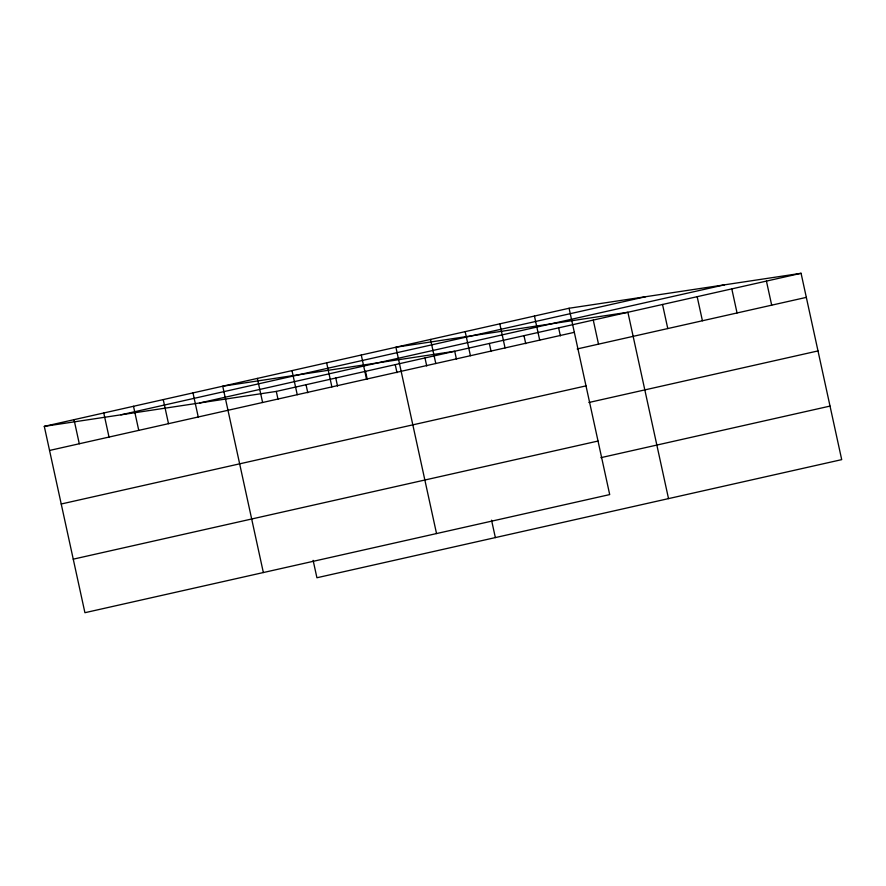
<?xml version="1.0" encoding="UTF-8"?>
<svg xmlns="http://www.w3.org/2000/svg" width="886" height="886" viewBox="0 0 886 886"><rect width="100%" height="100%" fill="white"/><g stroke="black" fill="none" stroke-linecap="round" stroke-linejoin="round"><path stroke-width="1.33" d="M569.078 308.25L609.701 494.587L84.923 612.702L44.3 426.365L569.078 308.25L801.077 273.298L841.7 459.635L316.922 577.75L313.123 560.351M120.861 414.836L645.639 296.71M199.738 402.953L724.515 284.827M44.3 426.365L276.299 391.413L801.077 273.298M49.55 450.453L574.327 332.328M577.196 348.951L806.326 297.375M61.223 504.001L586 385.875M588.869 402.499L818 350.922M73.25 559.166L598.028 441.04M600.896 457.663L830.027 406.087M766.434 281.095L771.684 305.172M731.803 288.891L737.052 312.968M697.171 296.688L702.421 320.765M662.529 304.474L667.778 328.562M668.52 498.608L627.897 312.271L395.898 347.223L436.532 533.56M593.266 320.067L598.515 344.156M558.623 327.864L560.373 335.894M534.446 316.047L539.696 340.124M523.991 335.661L525.741 343.69M499.804 323.844L505.053 347.921M489.349 343.458L491.11 351.487M465.172 331.641L470.422 355.718M456.467 359.284L454.717 351.255L222.729 386.207L263.352 572.544M491.553 520.193L495.352 537.592M430.541 339.438L435.79 363.515M424.981 357.944L426.731 365.973M395.245 364.644L396.994 372.674M365.508 371.334L367.258 379.363M361.266 355.02L366.516 379.108M335.772 378.034L337.522 386.052M326.635 362.817L331.885 386.905M306.035 384.723L307.785 392.753M291.992 370.614L297.242 394.702M276.299 391.413L278.049 399.442M257.361 378.411L262.61 402.499M192.982 392.908L198.242 416.985M163.245 399.597L168.506 423.674M133.509 406.286L138.759 430.375M103.773 412.987L109.022 437.064M74.036 419.676L79.286 443.764"/></g></svg>
